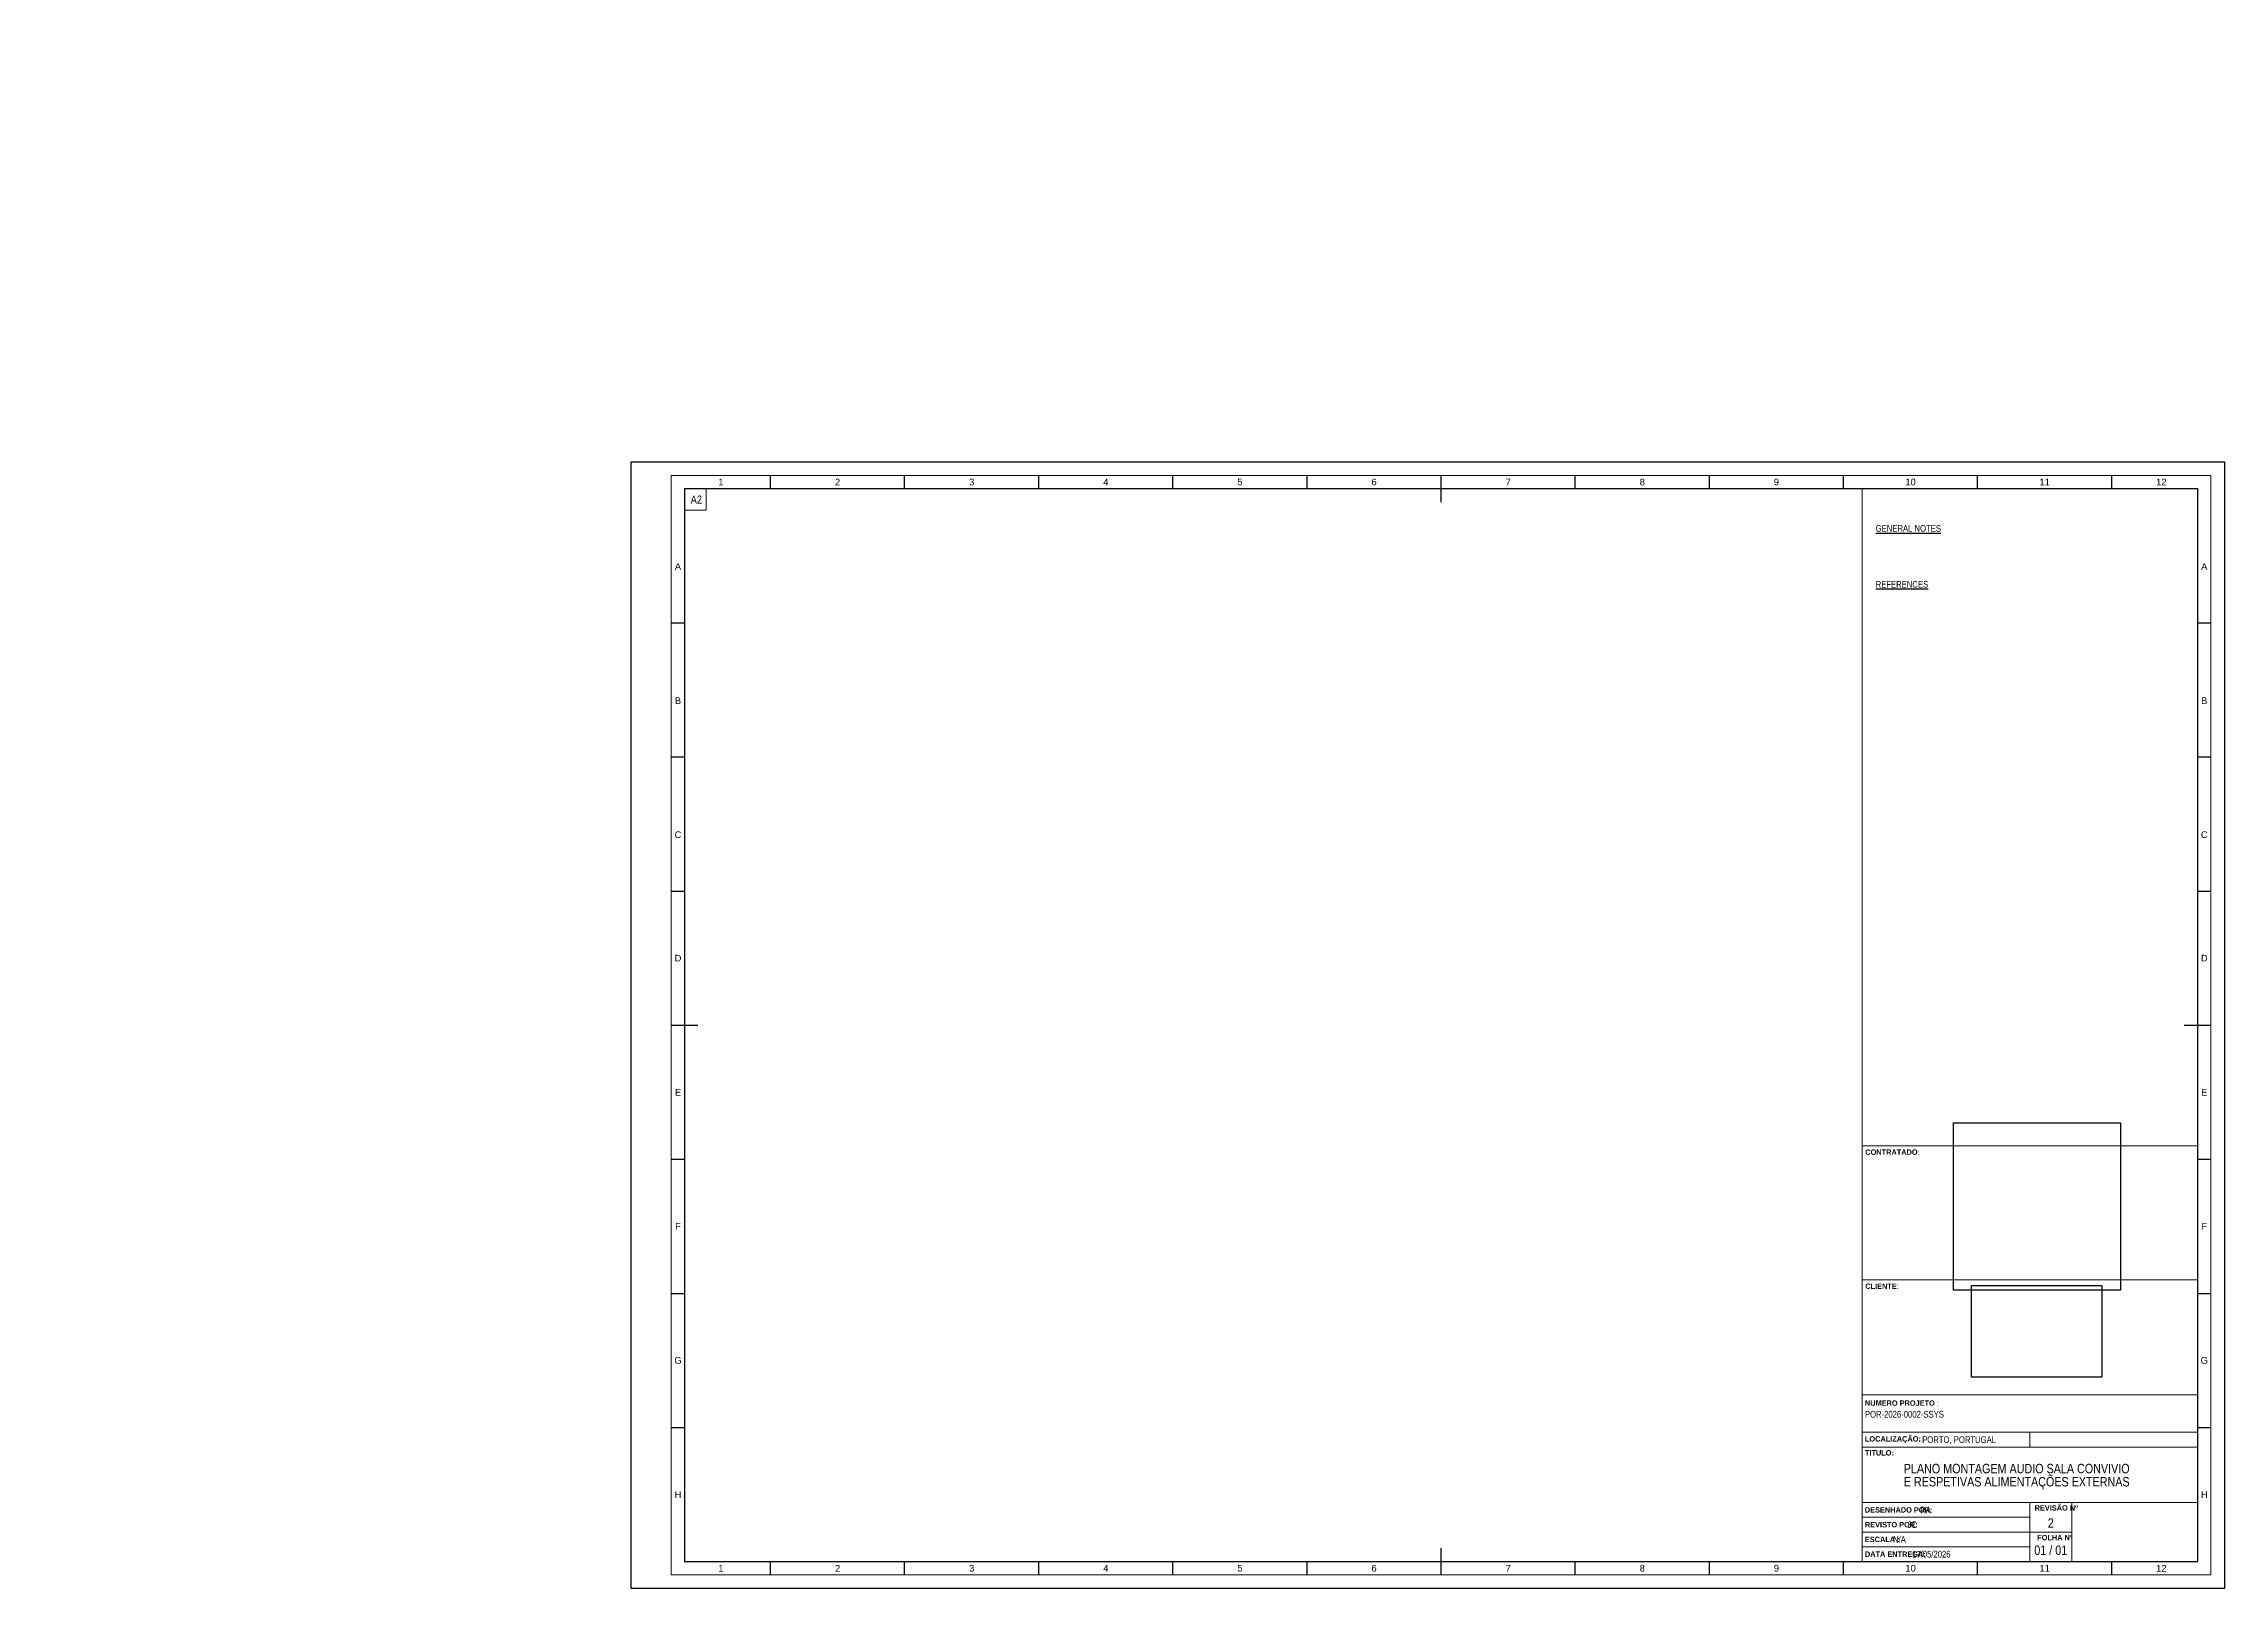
# Paper-space layout '001' of a CAD drawing. Header units: millimetres. Extents: x -813 to 0, y 0 to 576.
import ezdxf
from ezdxf.enums import TextEntityAlignment as Align

# ---------------------------------------------------------------- set-up
doc = ezdxf.new("R2010")
doc.units = ezdxf.units.MM
doc.layers.add('GEN - TEXT', color=7, linetype='Continuous')
doc.layers.add('Z-Zz_10-M-TitleSheet', color=7, linetype='Continuous')
doc.layers.add('GEN - VIEWPORTS', color=6, linetype='Continuous', plot=False)
doc.layers.add('SSEN-ANNO-BORDER TRIMLINE', color=2, linetype='Continuous', plot=False)
doc.layers.add('SSEN-ANNO-BORDER', color=7, linetype='Continuous', lineweight=18)
doc.layers.get('GEN - VIEWPORTS').freeze()
doc.styles.add('Annotative SSE Standard', font='ARIALN.TTF')
doc.styles.add('Annotative SSEN Standard', font='ARIALN.TTF')
doc.styles.add('BMcD Annotative', font='arial.ttf', dxfattribs={"height": 2.5})
doc.styles.add('OMEXOM', font='ARIALN.TTF', dxfattribs={"height": 2})
picture_1 = doc.add_image_def('image1.png', size_in_pixel=(2132, 1501))
picture_2 = doc.add_image_def('image2.png', size_in_pixel=(500, 500))

# ---------------------------------------------------------------- blocks, each defined once
blk = doc.blocks.new('*U26')
at = {"layer": 'SSEN-ANNO-BORDER'}
for p, q in [((-556, 392), (-556, 400)), ((-564, 392), (-556, 392)), ((-125, 155.05), (-0.01, 155.05)), ((-125, 105.05), (0.01, 105.05)), ((-125, 62.2), (0, 62.2)), ((-125, 48.2), (0, 48.2)), ((-125, 42.7), (0, 42.7)), ((-62.5, 48.2), (-62.5, 42.7)), ((-125, 22), (0, 22)), ((-125, 16.5), (-62.5, 16.5)), ((-46.87, 0), (-46.87, 22)), ((-125, 11), (-46.87, 11)), ((-125, 5.5), (-62.5, 5.5)), ((-125, 0), (0, 0))]:
    blk.add_line(p, q, dxfattribs=at)
blk.add_lwpolyline([(-62.5, 22), (-62.5, 0)], dxfattribs=at)
at = {"layer": 'Z-Zz_10-M-TitleSheet'}
for p, q in [((-532, 400), (-532, 405)), ((-482, 400), (-482, 405)), ((-432, 400), (-432, 405)), ((-382, 400), (-382, 405)), ((-332, 400), (-332, 405)), ((-232, 400), (-232, 405)), ((-182, 400), (-182, 405)), ((-132, 400), (-132, 405)), ((-82, 400), (-82, 405)), ((-32, 400), (-32, 405)), ((-569, 350), (-564, 350)), ((0, 350), (5, 350)), ((-569, 300), (-564, 300)), ((0, 300), (5, 300)), ((-569, 250), (-564, 250)), ((0, 250), (5, 250)), ((-569, 150), (-564, 150)), ((0, 150), (5, 150)), ((-569, 100), (-564, 100)), ((0, 100), (5, 100)), ((-569, 50), (-564, 50)), ((0, 50), (5, 50)), ((-532, -5), (-532, 0)), ((-482, -5), (-482, 0)), ((-432, -5), (-432, 0)), ((-382, -5), (-382, 0)), ((-332, -5), (-332, 0)), ((-232, -5), (-232, 0)), ((-182, -5), (-182, 0)), ((-132, -5), (-132, 0)), ((-82, -5), (-82, 0)), ((-32, -5), (-32, 0))]:
    blk.add_line(p, q, dxfattribs=at)
at = {"layer": 'Z-Zz_10-M-TitleSheet', "const_width": 0.5}
for points in [[(-282, 405), (-282, 395)], [(-569, 200), (-559, 200)], [(-5, 200), (5, 200)], [(-282, 5), (-282, -5)]]:
    blk.add_lwpolyline(points, dxfattribs=at)
at = {"layer": 'SSEN-ANNO-BORDER', "style": 'Annotative SSEN Standard'}
blk.add_text('A2', height=3, dxfattribs=at).set_placement((-561.76, 394.49))
at = {"layer": 'SSEN-ANNO-BORDER', "char_height": 2, "style": 'Annotative SSEN Standard'}
for s, insert, width, attachment_point in [('{\\fSwis721 Cn BT|b1|i0|c0|p34;CLIENTE\\fSwis721 Cn BT|b0|i0|c0|p34;:}', (-123.87, 103.67), 17.1735, 1), ('{\\fSwis721 Cn BT|b1|i0|c0|p34;NUMERO PROJETO \\fSwis721 Cn BT|b0|i0|c0|p34;:}', (-124, 60.1), 22.6663, 1), ('{\\fSwis721 Cn BT|b1|i0|c0|p34;TITULO:}', (-124, 41.54), 1.0546, 1), ('{\\fSwis721 Cn BT|b1|i0|c0|p34;LOCALIZAÇÃO:}', (-124, 45.45), 25.0985, 4), ('{\\fSwis721 Cn BT|b1|i0|c0|p34;DESENHADO POR:}', (-124.02, 19.25), 20.381, 4), ('{\\fSwis721 Cn BT|b1|i0|c0|p34;REVISÃO Nº}', (-60.74, 21.01), 18.5983, 1), ('{\\fSwis721 Cn BT|b1|i0|c0|p34;REVISTO POR:}', (-124.02, 13.75), 15.9882, 4), ('{\\fSwis721 Cn BT|b1|i0|c0|p34;ESCALA :}', (-124.02, 8.25), 18.5983, 4), ('{\\fSwis721 Cn BT|b1|i0|c0|p34;FOLHA Nº}', (-59.78, 9.94), 18.5983, 1), ('{\\fSwis721 Cn BT|b1|i0|c0|p34;DATA ENTREGA:}', (-124.02, 2.75), 28.8247, 4)]:
    blk.add_mtext(s, dxfattribs=dict(at, insert=insert, width=width, attachment_point=attachment_point))
at = {"layer": 'SSEN-ANNO-BORDER', "style": 'Annotative SSEN Standard'}
for tag, p, height in [('PROJECTTITLE1', (-124, 53.68), 2.5), ('PROJECTTITLE2', (-124, 49.68), 2.5), ('TITLE1', (-109.53, 37.82), 3.5), ('TITLE2', (-109.53, 32.93), 3.5), ('TITLE3', (-109.53, 28.02), 3.5), ('TITLE4', (-109.53, 23.12), 3.5)]:
    blk.add_attdef(tag, p, '', height=height, dxfattribs=at)
for tag, p in [('PROJECTNO.', (-102.66, 45.45)), ('DRAWNBY', (-103.39, 19.23)), ('SCALE', (-113.53, 8.24)), ('DESIGNER', (-108.17, 13.75)), ('DATE1', (-106.43, 2.75))]:
    blk.add_attdef(tag, text='', height=2.5, dxfattribs=at).set_placement(p, align=Align.MIDDLE_LEFT)
for tag, p in [('REVISION', (-54.73, 11.54)), ('SHEETNO.', (-54.73, 1.42))]:
    blk.add_attdef(tag, text='', height=3.5, dxfattribs=at).set_placement(p, align=Align.BOTTOM_CENTER)
at = {"layer": 'Z-Zz_10-M-TitleSheet', "char_height": 2.5, "attachment_point": 5, "style": 'BMcD Annotative'}
for s, width, insert in [('\\pxqc;1', 37, (-550.5, 402.5)), ('\\pxqc;2', 50, (-507, 402.5)), ('\\pxqc;3', 50, (-457, 402.5)), ('\\pxqc;4', 50, (-407, 402.5)), ('\\pxqc;5', 50, (-357, 402.5)), ('\\pxqc;6', 50, (-307, 402.5)), ('\\pxqc;7', 50, (-257, 402.5)), ('\\pxqc;8', 50, (-207, 402.5)), ('\\pxqc;9', 50, (-157, 402.5)), ('\\pxqc;10', 50, (-107, 402.5)), ('\\pxqc;11', 50, (-57, 402.5)), ('\\pxqc;12', 37, (-13.5, 402.5)), ('\\pxqc;A', 2.5, (-566.5, 371)), ('\\pxqc;A', 2.5, (2.5, 371)), ('\\pxqc;B', 2.5, (-566.5, 321)), ('\\pxqc;B', 2.5, (2.5, 321)), ('\\pxqc;C', 2.5, (-566.5, 271)), ('\\pxqc;C', 2.5, (2.5, 271)), ('\\pxqc;D', 2.5, (-566.5, 225)), ('\\pxqc;D', 2.5, (2.5, 225)), ('\\pxqc;E', 2.5, (-566.5, 175)), ('\\pxqc;E', 2.5, (2.5, 175)), ('\\pxqc;F', 2.5, (-566.5, 125)), ('\\pxqc;F', 2.5, (2.5, 125)), ('\\pxqc;G', 2.5, (-566.5, 75)), ('\\pxqc;G', 2.5, (2.5, 75)), ('\\pxqc;H', 2.5, (-566.5, 25)), ('\\pxqc;H', 2.5, (2.5, 25)), ('\\pxqc;1', 37, (-550.5, -2.5)), ('\\pxqc;2', 50, (-507, -2.5)), ('\\pxqc;3', 50, (-457, -2.5)), ('\\pxqc;4', 50, (-407, -2.5)), ('\\pxqc;5', 50, (-357, -2.5)), ('\\pxqc;6', 50, (-307, -2.5)), ('\\pxqc;7', 50, (-257, -2.5)), ('\\pxqc;8', 50, (-207, -2.5)), ('\\pxqc;9', 50, (-157, -2.5)), ('\\pxqc;10', 50, (-107, -2.5)), ('\\pxqc;11', 50, (-57, -2.5)), ('\\pxqc;12', 37, (-13.5, -2.5))]:
    blk.add_mtext_dynamic_manual_height_columns(s, width=width, gutter_width=12.5, heights=[0], dxfattribs=dict(at, insert=insert))
at = {"layer": 'SSEN-ANNO-BORDER', "insert": (-123.87, 153.67), "char_height": 2, "width": 15.1706, "attachment_point": 1, "style": 'Annotative SSE Standard', "bg_fill": 3, "box_fill_scale": 1.3, "bg_fill_color": 256, "bg_fill_transparency": 0}
blk.add_mtext('{\\fSwis721 Cn BT|b1|i0|c0|p34;CONTRATADO\\fSwis721 Cn BT|b0|i0|c0|p34;:}', dxfattribs=at)
blk.add_lwpolyline([(5, -5), (-569, -5), (-569, 405), (5, 405)], close=True)
at = {"layer": 'SSEN-ANNO-BORDER'}
blk.add_lwpolyline([(-125, 0), (-125, 400)], dxfattribs=at)
at = {"layer": 'SSEN-ANNO-BORDER TRIMLINE'}
blk.add_lwpolyline([(-584, 410), (10, 410), (10, -10), (-584, -10)], close=True, dxfattribs=at)
at = {"layer": 'Z-Zz_10-M-TitleSheet', "const_width": 0.5}
blk.add_lwpolyline([(0, 400), (-564, 400), (-564, 0), (0, 0)], close=True, dxfattribs=at)

psp = doc.layouts.new('001')

# ---------------------------------------------------------------- texts
at = {"layer": 'GEN - TEXT', "insert": (-130, 396.5), "char_height": 2.5, "width": 115, "attachment_point": 1, "style": 'OMEXOM'}
psp.add_mtext('\\pxqj;{\\LGENERAL NOTES\\P}\\P\\P\\P\\P{\\LREFERENCES}', dxfattribs=at)

# ---------------------------------------------------------------- viewports
at = {"layer": 'GEN - VIEWPORTS', "view_target_point": (280539244.28, 952290542.2)}
psp.add_viewport(center=(-549, 297), size=(528, 558), view_center_point=(-280539067.61, -952293564.67), view_height=13950, dxfattribs=at)
at = {"layer": 'GEN - VIEWPORTS'}
for center, size, view_center_point, view_height, status, view_target_point in [((-224.37, 482.72), (111.23, 93.0366), (-202.3, -32.39), 1860.7315, 4, (20000, 457.18)), ((-223.8, 376.11), (101.64, 92.8462), (-280519232.87, -952292576.06), 1856.9249, 3, (280539244.28, 952290542.2))]:
    psp.add_viewport(center=center, size=size, view_center_point=view_center_point, view_height=view_height, status=status, dxfattribs=dict(at, view_target_point=view_target_point))

# ---------------------------------------------------------------- next in the draw order: block references
at = {"layer": 'SSEN-ANNO-BORDER'}
psp.add_blockref('*U26', (-10, 10), dxfattribs=at).add_auto_attribs({'PROJECTTITLE1': 'POR-2026-0002-SSYS', 'PROJECTNO.': 'PORTO, PORTUGAL', 'TITLE2': 'PLANO MONTAGEM AUDIO SALA CONVIVIO', 'TITLE3': 'E RESPETIVAS ALIMENTAÇÕES EXTERNAS', 'DRAWNBY': 'RA', 'DESIGNER': 'JC', 'SCALE': 'N/A', 'DATE1': '17/05/2026', 'SHEETNO.': '01 / 01', 'REVISION': '2'})

# ---------------------------------------------------------------- next in the draw order: pictures from other files: only their frames are drawn
image = psp.add_image(picture_2, insert=(-101.03, 111.22), size_in_units=(62.35, 62.35))
image.dxf.flags = 15
image = psp.add_image(picture_1, insert=(-94.24, 78.75), size_in_units=(48.6, 34.21))
image.dxf.flags = 15

doc.saveas('drawing.dxf')
